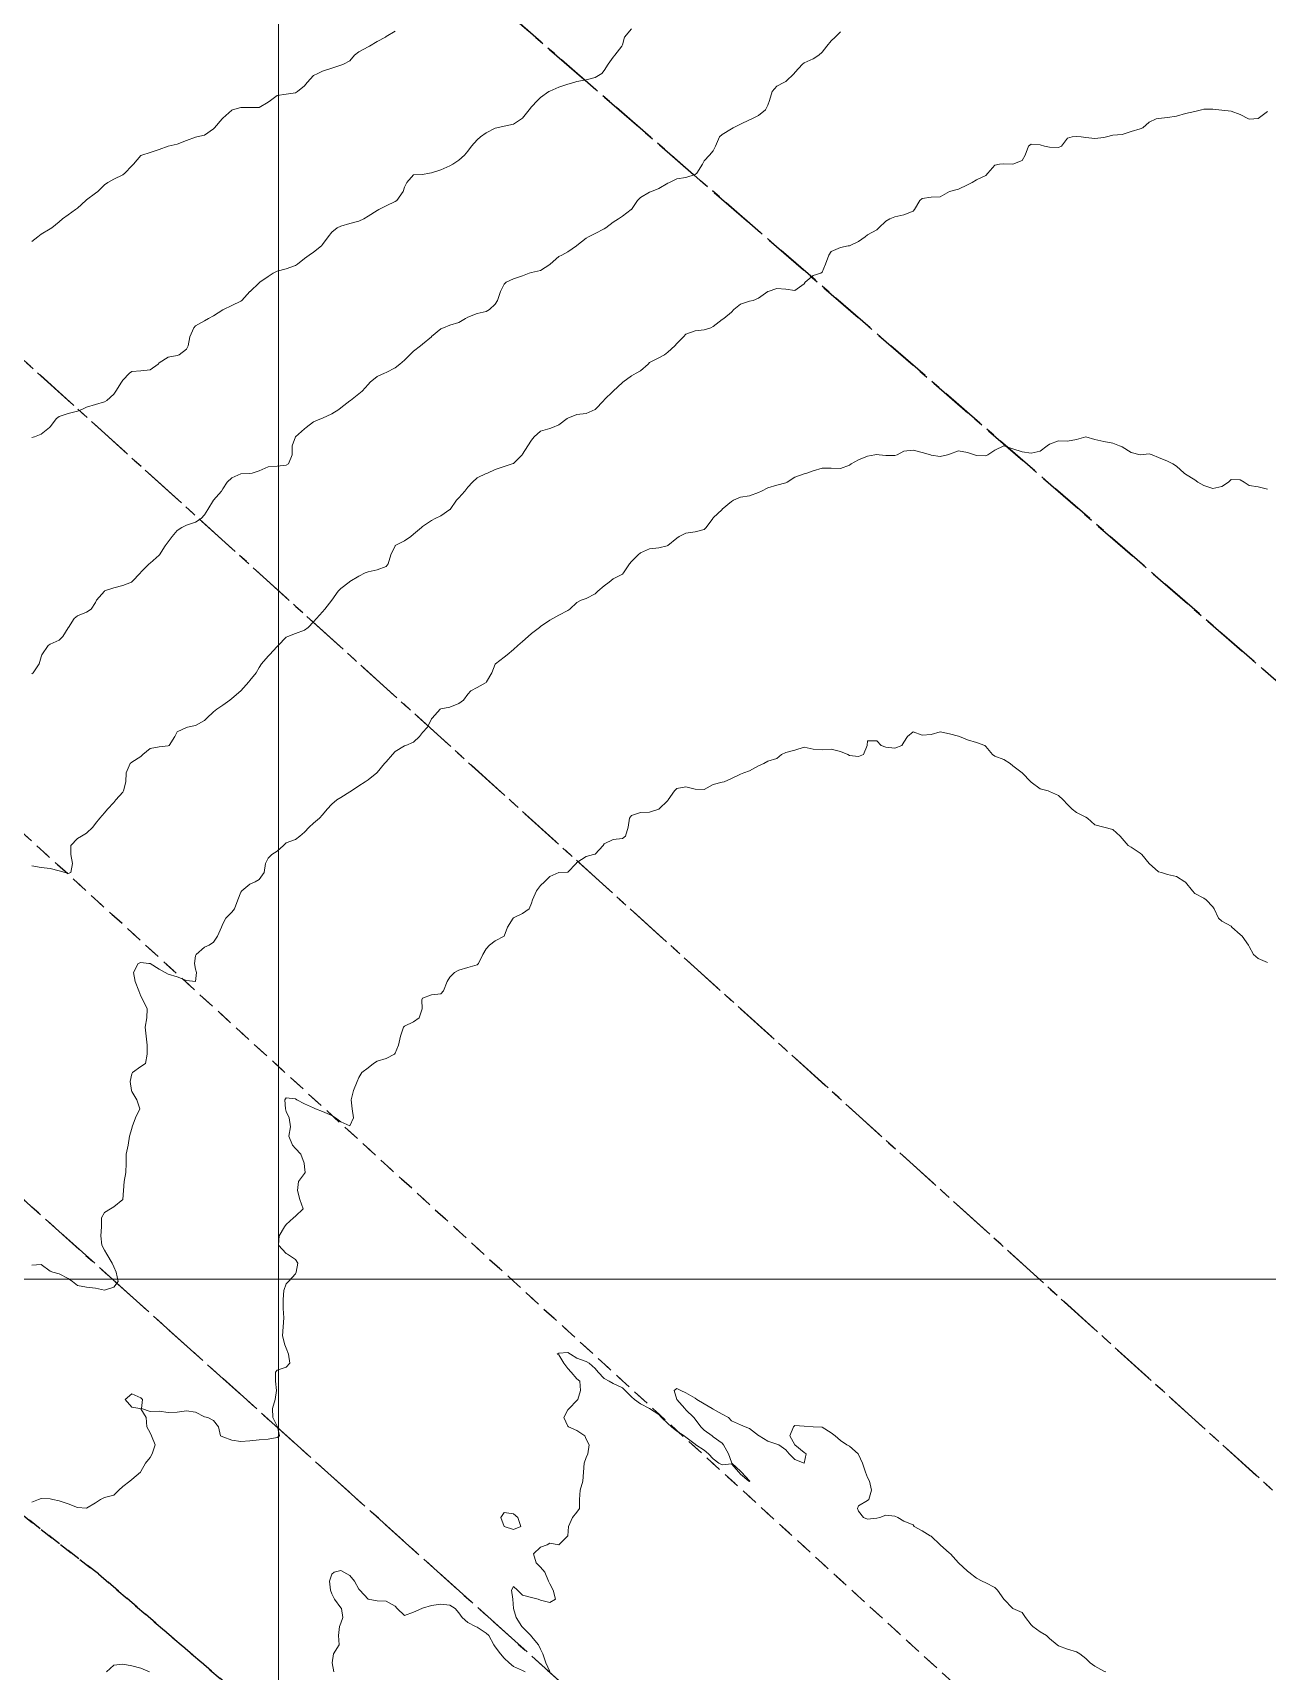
# Model space of a CAD drawing. Header units: centimetres. Extents: x 0 to 642158, y -847 to 649707.
# Drawn here: x 616353.3 to 616421.2, y 620665.8 to 620756 of the extents above; entities that cross this region are included whole.
import ezdxf

# ---------------------------------------------------------------- set-up
doc = ezdxf.new("R2010")
doc.units = ezdxf.units.CM
doc.header["$MEASUREMENT"] = 0
doc.linetypes.add('CENTERX2', pattern=[4, 2.5, -0.5, 0.5, -0.5])
doc.linetypes.add('JIS_02_0.7', pattern=[1.35, 0.75, -0.6])
for name, color, linetype, lineweight in [('MEV_grille', 254, 'Continuous', 9), ('WAL_parcellaire agricole', 7, 'JIS_02_0.7', 25), ('WAL_topographie 0.5', 253, 'Continuous', 20)]:
    doc.layers.add(name, color=color, linetype=linetype, lineweight=lineweight)
doc.layers.add('SPW_parcellaire cadastral', color=7, linetype='CENTERX2', lineweight=25, true_color=0xff0542)

# ---------------------------------------------------------------- blocks, each defined once
blk = doc.blocks.new('*U114')
at = {"layer": 'MEV_grille', "transparency": 33554687}
blk.add_lwpolyline([(-1338.461, 0), (1338.461, 0)], dxfattribs=at)
blk = doc.blocks.new('*U115')
at = {"layer": 'MEV_grille', "color": 0, "linetype": 'ByBlock', "lineweight": -2, "transparency": 16777216}
blk.add_blockref('*U114', (0, -1700), dxfattribs=at)
blk = doc.blocks.new('*U112')
at = {"layer": 'MEV_grille', "transparency": 33554687}
blk.add_lwpolyline([(0, 1825.476), (0, -1825.476)], dxfattribs=at)
blk = doc.blocks.new('*U113')
at = {"layer": 'MEV_grille', "color": 0, "linetype": 'ByBlock', "lineweight": -2, "transparency": 16777216}
blk.add_blockref('*U112', (1000, 0), dxfattribs=at)

msp = doc.modelspace()

# ---------------------------------------------------------------- linework, layer by layer
at = {"layer": 'SPW_parcellaire cadastral'}
for points in [[(616510.219, 620779.234), (616548.952, 620732.686), (616483.948, 620666.289), (616354.566, 620778.67), (616375.55, 620800.72), (616394.538, 620813.213), (616410.11, 620826.551), (616482.666, 620752.854), (616510.219, 620779.234)], [(616527.434, 620579.929), (616332.931, 620755.938), (616354.566, 620778.67), (616483.948, 620666.289), (616556.94, 620601.846), (616527.434, 620579.929)], [(616527.434, 620579.929), (616498.851, 620558.501), (616392.399, 620656.158), (616309.37, 620730.794), (616332.931, 620755.938), (616527.434, 620579.929)], [(616365.994, 620621.357), (616286.04, 620683.905), (616309.37, 620730.794), (616392.399, 620656.158), (616365.994, 620621.357)]]:
    msp.add_lwpolyline(points, dxfattribs=at)
at = {"layer": 'WAL_parcellaire agricole'}
for points in [[(616447.908, 620624.997), (616341.564, 620722.15), (616328.73, 620722.648), (616325.563, 620730.981), (616333.561, 620742.149), (616352.719, 620762.885), (616363.14, 620776.068), (616371.139, 620786.069), (616379.638, 620793.57), (616390.387, 620799.071), (616401.136, 620806.323), (616407.136, 620810.573), (616412.385, 620816.074), (616429.717, 620831.826)], [(616307.566, 620708.646), (616325.563, 620730.981), (616328.73, 620722.648), (616341.564, 620722.15), (616447.908, 620624.997), (616503.746, 620575.67), (616500.582, 620559.503), (616492.249, 620549.169), (616395.907, 620637.657), (616356.903, 620671.152), (616329.234, 620692.649), (616307.566, 620708.646)], [(616451.671, 620512.331), (616410.666, 620553.326), (616356.911, 620606.444), (616366.784, 620618.445), (616303.279, 620668.313), (616287.653, 620679.686), (616304.399, 620704.937), (616307.566, 620708.646), (616329.234, 620692.649), (616356.903, 620671.152), (616395.907, 620637.657), (616492.249, 620549.169)]]:
    msp.add_lwpolyline(points, dxfattribs=at)
at = {"layer": 'WAL_topographie 0.5'}
for points in [[(616353.25, 620733.699), (616353.397, 620733.75), (616353.75, 620733.883), (616354.221, 620734.25), (616354.25, 620734.287), (616354.607, 620734.75), (616354.75, 620734.859), (616355.25, 620735.024), (616355.75, 620735.15), (616356, 620735.25), (616356.25, 620735.375), (616356.75, 620735.513), (616357.25, 620735.66), (616357.367, 620735.75), (616357.75, 620736.099), (616357.864, 620736.25), (616358.174, 620736.75), (616358.25, 620736.859), (616358.618, 620737.25), (616358.75, 620737.33), (616359.25, 620737.379), (616359.75, 620737.429), (616360.189, 620737.75), (616360.25, 620737.816), (616360.75, 620738.119), (616361.25, 620738.212), (616361.354, 620738.25), (616361.75, 620738.561), (616361.845, 620738.75), (616361.942, 620739.25), (616362.155, 620739.75), (616362.25, 620739.848), (616362.75, 620740.13), (616362.962, 620740.25), (616363.25, 620740.41), (616363.75, 620740.729), (616363.794, 620740.75), (616364.25, 620740.969), (616364.75, 620741.219), (616364.795, 620741.25), (616365.25, 620741.734), (616365.264, 620741.75), (616365.75, 620742.211), (616365.798, 620742.25), (616366.25, 620742.568), (616366.526, 620742.75), (616366.75, 620742.855), (616367.25, 620742.996), (616367.75, 620743.17), (616367.863, 620743.25), (616368.25, 620743.566), (616368.5, 620743.75), (616368.75, 620743.906), (616369.193, 620744.25), (616369.25, 620744.321), (616369.55, 620744.75), (616369.75, 620745.017), (616370.054, 620745.25), (616370.25, 620745.344), (616370.75, 620745.486), (616371.25, 620745.608), (616371.509, 620745.75), (616371.75, 620745.896), (616372.25, 620746.204), (616372.336, 620746.25), (616372.75, 620746.461), (616373.25, 620746.696), (616373.333, 620746.75), (616373.686, 620747.25), (616373.75, 620747.481), (616373.875, 620747.75), (616374.25, 620748.17), (616374.75, 620748.18), (616375.125, 620748.25), (616375.25, 620748.267), (616375.75, 620748.439), (616376.25, 620748.657), (616376.422, 620748.75), (616376.75, 620748.976), (616377.061, 620749.25), (616377.25, 620749.469), (616377.442, 620749.75), (616377.75, 620750.087), (616377.934, 620750.25), (616378.25, 620750.481), (616378.75, 620750.73), (616378.833, 620750.75), (616379.25, 620750.846), (616379.75, 620750.95), (616380.204, 620751.25), (616380.25, 620751.293), (616380.622, 620751.75), (616380.75, 620751.903), (616381.079, 620752.25), (616381.25, 620752.421), (616381.696, 620752.75), (616381.75, 620752.776), (616382.25, 620752.992), (616382.75, 620753.158), (616383.083, 620753.25), (616383.25, 620753.301), (616383.75, 620753.394), (616384.25, 620753.531), (616384.612, 620753.75), (616384.75, 620753.904), (616384.959, 620754.25), (616385.25, 620754.641), (616385.342, 620754.75), (616385.727, 620755.25), (616385.75, 620755.327), (616385.865, 620755.75), (616386.25, 620756.201)], [(616353.25, 620744.5), (616353.565, 620744.75), (616353.75, 620744.901), (616354.25, 620745.191), (616354.337, 620745.25), (616354.75, 620745.578), (616354.922, 620745.75), (616355.25, 620745.971), (616355.637, 620746.25), (616355.75, 620746.33), (616356.212, 620746.75), (616356.25, 620746.79), (616356.75, 620747.15), (616356.879, 620747.25), (616357.25, 620747.621), (616357.424, 620747.75), (616357.75, 620747.928), (616358.25, 620748.167), (616358.357, 620748.25), (616358.75, 620748.657), (616358.846, 620748.75), (616359.25, 620749.227), (616359.3, 620749.25), (616359.75, 620749.4), (616360.25, 620749.564), (616360.75, 620749.75), (616360.75, 620749.75), (616361.25, 620749.852), (616361.75, 620750.06), (616362.25, 620750.235), (616362.321, 620750.25), (616362.75, 620750.347), (616363.25, 620750.703), (616363.298, 620750.75), (616363.726, 620751.25), (616363.75, 620751.276), (616364.25, 620751.732), (616364.279, 620751.75), (616364.75, 620751.875), (616365.25, 620751.863), (616365.75, 620751.873), (616366.25, 620752.165), (616366.375, 620752.25), (616366.75, 620752.536), (616367.25, 620752.601), (616367.75, 620752.679), (616367.865, 620752.75), (616368.25, 620753.062), (616368.393, 620753.25), (616368.75, 620753.635), (616368.987, 620753.75), (616369.25, 620753.866), (616369.75, 620754.029), (616370.25, 620754.194), (616370.397, 620754.25), (616370.75, 620754.444), (616371.007, 620754.75), (616371.25, 620754.942), (616371.75, 620755.211), (616371.83, 620755.25), (616372.25, 620755.5), (616372.706, 620755.75), (616372.75, 620755.771), (616373.25, 620756.077)], [(616353.25, 620720.692), (616353.311, 620720.75), (616353.643, 620721.25), (616353.75, 620721.632), (616353.786, 620721.75), (616354.141, 620722.25), (616354.25, 620722.321), (616354.75, 620722.548), (616354.957, 620722.75), (616355.25, 620723.23), (616355.259, 620723.25), (616355.579, 620723.75), (616355.75, 620723.88), (616356.25, 620724.094), (616356.5, 620724.25), (616356.75, 620724.625), (616356.81, 620724.75), (616357.234, 620725.25), (616357.25, 620725.26), (616357.75, 620725.434), (616358.25, 620725.561), (616358.726, 620725.75), (616358.75, 620725.766), (616359.22, 620726.25), (616359.25, 620726.286), (616359.698, 620726.75), (616359.75, 620726.795), (616360.25, 620727.232), (616360.263, 620727.25), (616360.583, 620727.75), (616360.75, 620727.962), (616360.966, 620728.25), (616361.25, 620728.588), (616361.49, 620728.75), (616361.75, 620728.877), (616362.25, 620729.04), (616362.559, 620729.25), (616362.75, 620729.447), (616362.929, 620729.75), (616363.25, 620730.25), (616363.25, 620730.25), (616363.679, 620730.75), (616363.75, 620730.887), (616363.992, 620731.25), (616364.25, 620731.493), (616364.75, 620731.709), (616365.25, 620731.725), (616365.365, 620731.75), (616365.75, 620731.864), (616366.25, 620732.087), (616366.75, 620732.127), (616367.25, 620732.175), (616367.375, 620732.25), (616367.564, 620732.75), (616367.565, 620733.25), (616367.75, 620733.75), (616367.75, 620733.75), (616368.25, 620734.187), (616368.343, 620734.25), (616368.75, 620734.564), (616369.183, 620734.75), (616369.25, 620734.769), (616369.75, 620735), (616370.133, 620735.25), (616370.25, 620735.335), (616370.75, 620735.725), (616370.783, 620735.75), (616371.25, 620736.109), (616371.433, 620736.25), (616371.75, 620736.615), (616371.859, 620736.75), (616372.25, 620737.071), (616372.662, 620737.25), (616372.75, 620737.288), (616373.25, 620737.548), (616373.493, 620737.75), (616373.75, 620737.959), (616374.041, 620738.25), (616374.25, 620738.45), (616374.636, 620738.75), (616374.75, 620738.835), (616375.237, 620739.25), (616375.25, 620739.262), (616375.75, 620739.68), (616375.909, 620739.75), (616376.25, 620739.886), (616376.75, 620740.044), (616377.112, 620740.25), (616377.25, 620740.323), (616377.75, 620740.539), (616378.25, 620740.643), (616378.438, 620740.75), (616378.75, 620741.038), (616378.87, 620741.25), (616379.041, 620741.75), (616379.25, 620742.141), (616379.35, 620742.25), (616379.75, 620742.446), (616380.25, 620742.606), (616380.625, 620742.75), (616380.75, 620742.789), (616381.25, 620742.902), (616381.75, 620743.228), (616381.774, 620743.25), (616382.25, 620743.674), (616382.417, 620743.75), (616382.75, 620743.917), (616383.217, 620744.25), (616383.25, 620744.277), (616383.75, 620744.669), (616383.875, 620744.75), (616384.25, 620744.944), (616384.75, 620745.191), (616384.841, 620745.25), (616385.25, 620745.557), (616385.533, 620745.75), (616385.75, 620745.88), (616386.237, 620746.25), (616386.25, 620746.264), (616386.583, 620746.75), (616386.75, 620746.923), (616387.25, 620747.215), (616387.345, 620747.25), (616387.75, 620747.41), (616388.25, 620747.699), (616388.336, 620747.75), (616388.75, 620747.937), (616389.25, 620748.018), (616389.75, 620748.174), (616389.838, 620748.25), (616390.152, 620748.75), (616390.25, 620748.933), (616390.547, 620749.25), (616390.75, 620749.491), (616390.877, 620749.75), (616391.094, 620750.25), (616391.25, 620750.392), (616391.75, 620750.694), (616391.85, 620750.75), (616392.25, 620750.96), (616392.75, 620751.194), (616392.88, 620751.25), (616393.25, 620751.435), (616393.622, 620751.75), (616393.75, 620752), (616393.838, 620752.25), (616394, 620752.75), (616394.25, 620753.041), (616394.641, 620753.25), (616394.75, 620753.306), (616395.205, 620753.75), (616395.25, 620753.803), (616395.655, 620754.25), (616395.75, 620754.325), (616396.25, 620754.556), (616396.567, 620754.75), (616396.75, 620754.912), (616397.011, 620755.25), (616397.25, 620755.534), (616397.455, 620755.75), (616397.75, 620756.031)], [(616353.25, 620710.127), (616353.75, 620710.038), (616354.25, 620709.976), (616354.75, 620709.849), (616355.083, 620709.75), (616355.25, 620709.704), (616355.396, 620709.75), (616355.489, 620710.25), (616355.398, 620710.75), (616355.393, 620711.25), (616355.75, 620711.625), (616355.977, 620711.75), (616356.25, 620711.917), (616356.593, 620712.25), (616356.75, 620712.462), (616356.977, 620712.75), (616357.25, 620713.05), (616357.408, 620713.25), (616357.75, 620713.621), (616357.872, 620713.75), (616358.25, 620714.174), (616358.296, 620714.25), (616358.412, 620714.75), (616358.442, 620715.25), (616358.655, 620715.75), (616358.75, 620715.829), (616359.25, 620716.145), (616359.353, 620716.25), (616359.75, 620716.587), (616360.25, 620716.683), (616360.75, 620716.723), (616360.81, 620716.75), (616361.109, 620717.25), (616361.25, 620717.5), (616361.75, 620717.738), (616361.812, 620717.75), (616362.25, 620717.842), (616362.75, 620718.132), (616362.868, 620718.25), (616363.25, 620718.611), (616363.422, 620718.75), (616363.75, 620718.971), (616364.15, 620719.25), (616364.25, 620719.344), (616364.75, 620719.75), (616364.75, 620719.75), (616365.179, 620720.25), (616365.25, 620720.32), (616365.587, 620720.75), (616365.75, 620721.038), (616365.878, 620721.25), (616366.25, 620721.671), (616366.327, 620721.75), (616366.75, 620722.196), (616366.794, 620722.25), (616367.25, 620722.716), (616367.329, 620722.75), (616367.75, 620722.913), (616368.25, 620723.104), (616368.45, 620723.25), (616368.75, 620723.55), (616368.908, 620723.75), (616369.25, 620724.111), (616369.378, 620724.25), (616369.75, 620724.75), (616369.75, 620724.75), (616370.113, 620725.25), (616370.25, 620725.384), (616370.705, 620725.75), (616370.75, 620725.785), (616371.25, 620726.079), (616371.592, 620726.25), (616371.75, 620726.307), (616372.25, 620726.417), (616372.75, 620726.61), (616372.857, 620726.75), (616373.009, 620727.25), (616373.237, 620727.75), (616373.25, 620727.763), (616373.75, 620728.01), (616374.103, 620728.25), (616374.25, 620728.378), (616374.689, 620728.75), (616374.75, 620728.801), (616375.25, 620729.142), (616375.45, 620729.25), (616375.75, 620729.4), (616376.25, 620729.736), (616376.265, 620729.75), (616376.609, 620730.25), (616376.75, 620730.379), (616377.083, 620730.75), (616377.25, 620730.967), (616377.493, 620731.25), (616377.75, 620731.481), (616378.25, 620731.717), (616378.325, 620731.75), (616378.75, 620731.939), (616379.25, 620732.107), (616379.687, 620732.25), (616379.75, 620732.275), (616380.225, 620732.75), (616380.25, 620732.779), (616380.552, 620733.25), (616380.75, 620733.559), (616380.891, 620733.75), (616381.25, 620734.056), (616381.75, 620734.202), (616381.897, 620734.25), (616382.25, 620734.396), (616382.718, 620734.75), (616382.75, 620734.77), (616383.25, 620734.962), (616383.75, 620735.032), (616384.25, 620735.25), (616384.25, 620735.25), (616384.726, 620735.75), (616384.75, 620735.781), (616385.25, 620736.25), (616385.25, 620736.25), (616385.75, 620736.734), (616385.765, 620736.75), (616386.25, 620737.106), (616386.51, 620737.25), (616386.75, 620737.383), (616387.162, 620737.75), (616387.25, 620737.825), (616387.75, 620738.087), (616388.065, 620738.25), (616388.25, 620738.401), (616388.633, 620738.75), (616388.75, 620738.871), (616389.105, 620739.25), (616389.25, 620739.386), (616389.75, 620739.575), (616390.25, 620739.625), (616390.611, 620739.75), (616390.75, 620739.82), (616391.25, 620740.193), (616391.324, 620740.25), (616391.75, 620740.599), (616391.885, 620740.75), (616392.25, 620741.05), (616392.75, 620741.201), (616392.942, 620741.25), (616393.25, 620741.368), (616393.75, 620741.735), (616393.779, 620741.75), (616394.25, 620741.901), (616394.75, 620741.862), (616395.25, 620741.797), (616395.75, 620742.173), (616395.807, 620742.25), (616396.25, 620742.619), (616396.673, 620742.75), (616396.75, 620742.806), (616396.936, 620743.25), (616397.12, 620743.75), (616397.25, 620743.938), (616397.75, 620744.173), (616398.179, 620744.25), (616398.25, 620744.263), (616398.75, 620744.5), (616399.107, 620744.75), (616399.25, 620744.854), (616399.75, 620745.143), (616399.865, 620745.25), (616400.25, 620745.62), (616400.469, 620745.75), (616400.75, 620745.86), (616401.25, 620745.966), (616401.75, 620746.164), (616401.828, 620746.25), (616402.117, 620746.75), (616402.25, 620746.868), (616402.75, 620746.944), (616403.25, 620746.962), (616403.75, 620747.25), (616403.75, 620747.25), (616404.25, 620747.379), (616404.75, 620747.607), (616405, 620747.75), (616405.25, 620747.883), (616405.75, 620748.136), (616405.869, 620748.25), (616406.25, 620748.694), (616406.5, 620748.75), (616406.75, 620748.779), (616407.25, 620748.75), (616407.75, 620748.956), (616407.911, 620749.25), (616408.11, 620749.75), (616408.25, 620749.853), (616408.75, 620749.825), (616408.981, 620749.75), (616409.25, 620749.683), (616409.75, 620749.674), (616409.917, 620749.75), (616410.25, 620750.187), (616410.5, 620750.25), (616410.75, 620750.276), (616411, 620750.25), (616411.25, 620750.222), (616411.75, 620750.162), (616412.25, 620750.217), (616412.393, 620750.25), (616412.75, 620750.354), (616413.25, 620750.393), (616413.75, 620750.559), (616414.25, 620750.704), (616414.393, 620750.75), (616414.75, 620751.062), (616415.125, 620751.25), (616415.25, 620751.267), (616415.75, 620751.313), (616416.25, 620751.393), (616416.75, 620751.542), (616417.25, 620751.643), (616417.625, 620751.75), (616417.75, 620751.776), (616418.25, 620751.783), (616418.583, 620751.75), (616418.75, 620751.732), (616419.25, 620751.67), (616419.75, 620751.481), (616420.212, 620751.25), (616420.25, 620751.237), (616420.5, 620751.25), (616420.75, 620751.274), (616421.25, 620751.65)], [(616353.25, 620688.142), (616353.75, 620688.178), (616354.25, 620687.806), (616354.394, 620687.75), (616354.75, 620687.66), (616355.25, 620687.4), (616355.472, 620687.25), (616355.75, 620687.031), (616356.25, 620686.939), (616356.75, 620686.871), (616357.25, 620686.766), (616357.75, 620686.939), (616357.995, 620687.25), (616357.881, 620687.75), (616357.75, 620688.045), (616357.658, 620688.25), (616357.362, 620688.75), (616357.25, 620688.967), (616357.093, 620689.25), (616357.049, 620689.75), (616357.071, 620690.25), (616357.086, 620690.75), (616357.25, 620691.047), (616357.576, 620691.25), (616357.75, 620691.35), (616358.25, 620691.75), (616358.25, 620691.75), (616358.282, 620692.25), (616358.316, 620692.75), (616358.421, 620693.25), (616358.429, 620693.75), (616358.434, 620694.25), (616358.55, 620694.75), (616358.625, 620695.25), (616358.75, 620695.667), (616358.772, 620695.75), (616358.957, 620696.25), (616359.185, 620696.75), (616359.023, 620697.25), (616358.75, 620697.7), (616358.73, 620697.75), (616358.661, 620698.25), (616358.75, 620698.673), (616358.79, 620698.75), (616359.25, 620699.088), (616359.5, 620699.25), (616359.592, 620699.75), (616359.583, 620700.25), (616359.535, 620700.75), (616359.479, 620701.25), (616359.581, 620701.75), (616359.586, 620702.25), (616359.359, 620702.75), (616359.25, 620702.952), (616359.137, 620703.25), (616358.925, 620703.75), (616358.833, 620704.25), (616359.094, 620704.75), (616359.25, 620704.812), (616359.691, 620704.75), (616359.75, 620704.741), (616360.25, 620704.442), (616360.588, 620704.25), (616360.75, 620704.163), (616361.25, 620704.006), (616361.75, 620703.822), (616362.25, 620703.75), (616362.3, 620704.25), (616362.25, 620704.438), (616362.19, 620704.75), (616362.25, 620705.167), (616362.282, 620705.25), (616362.75, 620705.642), (616363, 620705.75), (616363.25, 620705.924), (616363.471, 620706.25), (616363.675, 620706.75), (616363.75, 620706.927), (616363.927, 620707.25), (616364.25, 620707.573), (616364.399, 620707.75), (616364.583, 620708.25), (616364.75, 620708.671), (616364.793, 620708.75), (616365.25, 620709.122), (616365.54, 620709.25), (616365.75, 620709.371), (616366.028, 620709.75), (616366.102, 620710.25), (616366.25, 620710.545), (616366.446, 620710.75), (616366.75, 620710.939), (616367.088, 620711.25), (616367.25, 620711.384), (616367.75, 620711.583), (616367.991, 620711.75), (616368.25, 620711.984), (616368.5, 620712.25), (616368.75, 620712.468), (616369.083, 620712.75), (616369.25, 620712.94), (616369.493, 620713.25), (616369.75, 620713.529), (616370.038, 620713.75), (616370.25, 620713.887), (616370.75, 620714.201), (616370.83, 620714.25), (616371.25, 620714.526), (616371.59, 620714.75), (616371.75, 620714.853), (616372.234, 620715.25), (616372.25, 620715.267), (616372.653, 620715.75), (616372.75, 620715.859), (616373.088, 620716.25), (616373.25, 620716.417), (616373.75, 620716.723), (616373.821, 620716.75), (616374.25, 620716.938), (616374.583, 620717.25), (616374.75, 620717.458), (616375.019, 620717.75), (616375.25, 620718.212), (616375.276, 620718.25), (616375.711, 620718.75), (616375.75, 620718.763), (616376.25, 620718.862), (616376.75, 620719.065), (616377.008, 620719.25), (616377.25, 620719.57), (616377.411, 620719.75), (616377.75, 620719.94), (616378.25, 620720.227), (616378.277, 620720.25), (616378.554, 620720.75), (616378.75, 620721.224), (616378.769, 620721.25), (616379.25, 620721.607), (616379.411, 620721.75), (616379.75, 620722.034), (616380, 620722.25), (616380.25, 620722.472), (616380.562, 620722.75), (616380.75, 620722.908), (616381.183, 620723.25), (616381.25, 620723.303), (616381.75, 620723.644), (616381.925, 620723.75), (616382.25, 620723.917), (616382.75, 620724.179), (616382.854, 620724.25), (616383.25, 620724.63), (616383.481, 620724.75), (616383.75, 620724.842), (616384.25, 620725.107), (616384.406, 620725.25), (616384.75, 620725.547), (616385.018, 620725.75), (616385.25, 620725.926), (616385.75, 620726.187), (616385.819, 620726.25), (616386.147, 620726.75), (616386.25, 620726.875), (616386.614, 620727.25), (616386.75, 620727.362), (616387.25, 620727.579), (616387.75, 620727.622), (616388.212, 620727.75), (616388.25, 620727.76), (616388.75, 620728.169), (616388.871, 620728.25), (616389.25, 620728.436), (616389.75, 620728.505), (616390.25, 620728.642), (616390.358, 620728.75), (616390.721, 620729.25), (616390.75, 620729.282), (616391.233, 620729.75), (616391.25, 620729.763), (616391.75, 620730.189), (616391.861, 620730.25), (616392.25, 620730.417), (616392.75, 620730.5), (616393.25, 620730.668), (616393.398, 620730.75), (616393.75, 620730.933), (616394.25, 620731.074), (616394.75, 620731.214), (616394.818, 620731.25), (616395.25, 620731.514), (616395.75, 620731.704), (616395.9, 620731.75), (616396.25, 620731.867), (616396.75, 620732.015), (616397.25, 620732.021), (616397.75, 620731.991), (616398.25, 620732.19), (616398.344, 620732.25), (616398.75, 620732.467), (616399.25, 620732.679), (616399.65, 620732.75), (616399.75, 620732.761), (616399.875, 620732.75), (616400.25, 620732.71), (616400.75, 620732.712), (616400.865, 620732.75), (616401.25, 620732.95), (616401.75, 620733.008), (616402.25, 620732.878), (616402.708, 620732.75), (616402.75, 620732.739), (616403.25, 620732.66), (616403.639, 620732.75), (616403.75, 620732.792), (616404.25, 620732.962), (616404.75, 620732.883), (616405.125, 620732.75), (616405.25, 620732.715), (616405.75, 620732.702), (616405.861, 620732.75), (616406.25, 620733.009), (616406.75, 620733.25), (616406.75, 620733.25), (616406.75, 620733.25), (616407.25, 620733.075), (616407.75, 620732.917), (616408.25, 620732.836), (616408.75, 620732.958), (616409.139, 620733.25), (616409.25, 620733.341), (616409.75, 620733.53), (616410.25, 620733.509), (616410.75, 620733.596), (616411.25, 620733.75), (616411.25, 620733.75), (616411.25, 620733.75), (616411.75, 620733.602), (616412.25, 620733.493), (616412.75, 620733.401), (616413.107, 620733.25), (616413.25, 620733.183), (616413.75, 620732.875), (616414.25, 620732.75), (616414.75, 620732.805), (616414.916, 620732.75), (616415.25, 620732.613), (616415.75, 620732.409), (616416.041, 620732.25), (616416.25, 620732.131), (616416.671, 620731.75), (616416.75, 620731.69), (616417.25, 620731.375), (616417.417, 620731.25), (616417.75, 620731.058), (616418.25, 620730.906), (616418.75, 620731), (616419.118, 620731.25), (616419.25, 620731.397), (616419.75, 620731.382), (616419.978, 620731.25), (616420.25, 620731.063), (616420.75, 620730.984), (616421.25, 620730.865)], [(616353.25, 620675.091), (616353.618, 620675.25), (616353.75, 620675.301), (616354.25, 620675.286), (616354.404, 620675.25), (616354.75, 620675.163), (616355.25, 620675), (616355.75, 620674.806), (616356.25, 620674.76), (616356.75, 620675.054), (616357.025, 620675.25), (616357.25, 620675.35), (616357.75, 620675.484), (616358.033, 620675.75), (616358.25, 620675.953), (616358.63, 620676.25), (616358.75, 620676.336), (616359.233, 620676.75), (616359.25, 620676.779), (616359.5, 620677.25), (616359.75, 620677.546), (616359.862, 620677.75), (616360.03, 620678.25), (616359.834, 620678.75), (616359.75, 620678.913), (616359.573, 620679.25), (616359.531, 620679.75), (616359.25, 620680.238), (616359.194, 620680.25), (616358.75, 620680.325), (616358.381, 620680.75), (616358.75, 620681.054), (616359.25, 620680.846), (616359.336, 620680.75), (616359.281, 620680.25), (616359.75, 620680.09), (616360.25, 620680.109), (616360.75, 620680.039), (616361.25, 620680.051), (616361.75, 620680.124), (616362.25, 620680.055), (616362.75, 620679.798), (616362.937, 620679.75), (616363.25, 620679.589), (616363.513, 620679.25), (616363.635, 620678.75), (616363.75, 620678.688), (616364.25, 620678.511), (616364.75, 620678.438), (616365.25, 620678.469), (616365.75, 620678.522), (616366.25, 620678.571), (616366.75, 620678.65), (616366.87, 620678.75), (616366.771, 620679.25), (616366.75, 620679.282), (616366.512, 620679.75), (616366.493, 620680.25), (616366.63, 620680.75), (616366.715, 620681.25), (616366.66, 620681.75), (616366.65, 620682.25), (616366.75, 620682.361), (616367.25, 620682.533), (616367.45, 620682.75), (616367.368, 620683.25), (616367.25, 620683.571), (616367.161, 620683.75), (616367.046, 620684.25), (616367.08, 620684.75), (616367.11, 620685.25), (616367.083, 620685.75), (616367.083, 620686.25), (616367.121, 620686.75), (616367.25, 620687.114), (616367.37, 620687.25), (616367.75, 620687.663), (616367.799, 620687.75), (616367.879, 620688.25), (616367.75, 620688.45), (616367.321, 620688.75), (616367.25, 620688.786), (616366.817, 620689.25), (616366.857, 620689.75), (616367.143, 620690.25), (616367.25, 620690.375), (616367.641, 620690.75), (616367.75, 620690.831), (616368.183, 620691.25), (616368, 620691.75), (616367.867, 620692.25), (616367.921, 620692.75), (616368.25, 620693.192), (616368.281, 620693.25), (616368.25, 620693.55), (616368.226, 620693.75), (616368.055, 620694.25), (616367.75, 620694.571), (616367.583, 620694.75), (616367.398, 620695.25), (616367.481, 620695.75), (616367.399, 620696.25), (616367.25, 620696.604), (616367.201, 620696.75), (616367.177, 620697.25), (616367.25, 620697.347), (616367.75, 620697.292), (616367.825, 620697.25), (616368.25, 620697.017), (616368.75, 620696.796), (616368.862, 620696.75), (616369.25, 620696.605), (616369.75, 620696.388), (616369.952, 620696.25), (616370.25, 620696.037), (616370.75, 620695.815), (616370.951, 620696.25), (616370.881, 620696.75), (616370.827, 620697.25), (616370.95, 620697.75), (616371.146, 620698.25), (616371.25, 620698.477), (616371.408, 620698.75), (616371.75, 620699.01), (616372.05, 620699.25), (616372.25, 620699.368), (616372.75, 620699.513), (616373.2, 620699.75), (616373.25, 620699.817), (616373.421, 620700.25), (616373.529, 620700.75), (616373.694, 620701.25), (616373.75, 620701.298), (616374.25, 620701.543), (616374.565, 620701.75), (616374.725, 620702.25), (616374.706, 620702.75), (616374.75, 620702.838), (616375.25, 620703.033), (616375.75, 620703.083), (616375.905, 620703.25), (616376.1, 620703.75), (616376.25, 620704), (616376.515, 620704.25), (616376.75, 620704.388), (616377.25, 620704.528), (616377.75, 620704.67), (616377.83, 620704.75), (616378.064, 620705.25), (616378.25, 620705.559), (616378.432, 620705.75), (616378.75, 620705.991), (616379.25, 620706.25), (616379.25, 620706.25), (616379.432, 620706.75), (616379.733, 620707.25), (616379.75, 620707.264), (616380.25, 620707.509), (616380.618, 620707.75), (616380.75, 620708.062), (616380.81, 620708.25), (616381.019, 620708.75), (616381.25, 620709.036), (616381.455, 620709.25), (616381.75, 620709.533), (616382.25, 620709.75), (616382.25, 620709.75), (616382.75, 620709.774), (616383.204, 620710.25), (616383.25, 620710.317), (616383.75, 620710.641), (616384.166, 620710.75), (616384.25, 620710.772), (616384.69, 620711.25), (616384.75, 620711.329), (616385.25, 620711.57), (616385.75, 620711.636), (616385.917, 620711.75), (616386.071, 620712.25), (616386.143, 620712.75), (616386.25, 620712.893), (616386.75, 620713.067), (616387.25, 620713.083), (616387.75, 620713.25), (616387.75, 620713.25), (616388.25, 620713.725), (616388.275, 620713.75), (616388.625, 620714.25), (616388.75, 620714.38), (616389.25, 620714.482), (616389.75, 620714.355), (616390.25, 620714.321), (616390.75, 620714.607), (616391.25, 620714.728), (616391.35, 620714.75), (616391.75, 620714.932), (616392.25, 620715.175), (616392.438, 620715.25), (616392.75, 620715.346), (616393.25, 620715.625), (616393.528, 620715.75), (616393.75, 620715.893), (616394.25, 620716.036), (616394.5, 620716.25), (616394.75, 620716.357), (616395.25, 620716.5), (616395.75, 620716.667), (616396.25, 620716.542), (616396.75, 620716.513), (616397.25, 620716.54), (616397.75, 620716.412), (616398.156, 620716.25), (616398.25, 620716.203), (616398.75, 620716.139), (616399.023, 620716.25), (616399.227, 620716.75), (616399.25, 620717), (616399.75, 620717), (616400, 620716.75), (616400.25, 620716.664), (616400.75, 620716.603), (616401.135, 620716.75), (616401.25, 620716.938), (616401.442, 620717.25), (616401.75, 620717.5), (616402.25, 620717.325), (616402.75, 620717.361), (616403.25, 620717.5), (616403.75, 620717.398), (616404.25, 620717.268), (616404.306, 620717.25), (616404.75, 620717.068), (616405.25, 620716.91), (616405.694, 620716.75), (616405.75, 620716.7), (616406.125, 620716.25), (616406.25, 620716.162), (616406.75, 620715.97), (616407.094, 620715.75), (616407.25, 620715.636), (616407.75, 620715.25), (616407.75, 620715.25), (616408.228, 620714.75), (616408.25, 620714.73), (616408.75, 620714.361), (616409.179, 620714.25), (616409.25, 620714.226), (616409.75, 620714), (616410.016, 620713.75), (616410.25, 620713.5), (616410.5, 620713.25), (616410.75, 620713.055), (616411.25, 620712.803), (616411.35, 620712.75), (616411.75, 620712.387), (616412.25, 620712.25), (616412.25, 620712.25), (616412.75, 620712.117), (616413.143, 620711.75), (616413.25, 620711.625), (616413.596, 620711.25), (616413.75, 620711.145), (616414.25, 620710.829), (616414.35, 620710.75), (616414.75, 620710.25), (616414.75, 620710.25), (616415.25, 620709.788), (616415.417, 620709.75), (616415.75, 620709.65), (616416.25, 620709.544), (616416.704, 620709.25), (616416.75, 620709.224), (616417.125, 620708.75), (616417.25, 620708.6), (616417.75, 620708.343), (616417.889, 620708.25), (616418.25, 620707.868), (616418.327, 620707.75), (616418.566, 620707.25), (616418.75, 620707.075), (616419.25, 620706.8), (616419.298, 620706.75), (616419.75, 620706.337), (616419.868, 620706.25), (616420.222, 620705.75), (616420.25, 620705.687), (616420.483, 620705.25), (616420.75, 620705.028), (616421.25, 620704.813)], [(616381.75, 620665.769), (616381.542, 620666.25), (616381.363, 620666.75), (616381.25, 620667), (616381.13, 620667.25), (616380.75, 620667.692), (616380.709, 620667.75), (616380.25, 620668.217), (616380.221, 620668.25), (616379.908, 620668.75), (616379.75, 620669.25), (616379.75, 620669.25), (616379.72, 620669.75), (616379.643, 620670.25), (616379.75, 620670.45), (616379.981, 620670.25), (616380.25, 620669.981), (616380.75, 620669.854), (616381.107, 620669.75), (616381.25, 620669.71), (616381.75, 620669.578), (616382.073, 620669.75), (616381.947, 620670.25), (616381.75, 620670.592), (616381.675, 620670.75), (616381.478, 620671.25), (616381.25, 620671.519), (616381.007, 620671.75), (616380.855, 620672.25), (616381.25, 620672.616), (616381.617, 620672.75), (616381.75, 620672.83), (616382.25, 620672.75), (616382.75, 620673.25), (616382.75, 620673.25), (616382.792, 620673.75), (616383.012, 620674.25), (616383.25, 620674.544), (616383.396, 620674.75), (616383.384, 620675.25), (616383.42, 620675.75), (616383.565, 620676.25), (616383.609, 620676.75), (616383.645, 620677.25), (616383.75, 620677.558), (616383.839, 620677.75), (616383.925, 620678.25), (616383.75, 620678.568), (616383.679, 620678.75), (616383.25, 620679.036), (616382.776, 620679.25), (616382.75, 620679.275), (616382.518, 620679.75), (616382.75, 620680.182), (616382.815, 620680.25), (616383.25, 620680.685), (616383.304, 620680.75), (616383.44, 620681.25), (616383.41, 620681.75), (616383.25, 620681.893), (616382.927, 620682.25), (616382.75, 620682.454), (616382.534, 620682.75), (616382.25, 620683.206), (616382.15, 620683.25), (616382.25, 620683.3), (616382.75, 620683.341), (616382.897, 620683.25), (616383.25, 620683.015), (616383.75, 620682.832), (616383.913, 620682.75), (616384.25, 620682.446), (616384.42, 620682.25), (616384.75, 620681.908), (616385.015, 620681.75), (616385.25, 620681.627), (616385.75, 620681.398), (616385.911, 620681.25), (616386.25, 620680.902), (616386.417, 620680.75), (616386.75, 620680.505), (616387.25, 620680.25), (616387.25, 620680.25), (616387.75, 620679.922), (616387.911, 620679.75), (616388.25, 620679.418), (616388.445, 620679.25), (616388.75, 620679.012), (616389.149, 620678.75), (616389.25, 620678.682), (616389.75, 620678.286), (616389.793, 620678.25), (616390.25, 620677.956), (616390.481, 620677.75), (616390.75, 620677.481), (616391.05, 620677.25), (616391.25, 620677.147), (616391.75, 620677.2), (616392.159, 620676.75), (616392.25, 620676.639), (616392.717, 620676.25), (616392.75, 620676.241), (616392.766, 620676.25), (616392.75, 620676.265), (616392.304, 620676.75), (616392.25, 620676.794), (616391.773, 620677.25), (616391.75, 620677.296), (616391.586, 620677.75), (616391.31, 620678.25), (616391.25, 620678.346), (616390.75, 620678.692), (616390.682, 620678.75), (616390.25, 620679.058), (616390.075, 620679.25), (616389.75, 620679.671), (616389.685, 620679.75), (616389.25, 620680.177), (616389.179, 620680.25), (616388.75, 620680.75), (616388.75, 620680.75), (616388.594, 620681.25), (616388.75, 620681.359), (616388.958, 620681.25), (616389.25, 620681.11), (616389.75, 620680.813), (616389.85, 620680.75), (616390.25, 620680.5), (616390.694, 620680.25), (616390.75, 620680.22), (616391.25, 620679.938), (616391.583, 620679.75), (616391.75, 620679.574), (616392.25, 620679.357), (616392.5, 620679.25), (616392.75, 620679.143), (616393.25, 620678.765), (616393.269, 620678.75), (616393.75, 620678.455), (616394.25, 620678.283), (616394.361, 620678.25), (616394.75, 620677.981), (616394.927, 620677.75), (616395.25, 620677.444), (616395.75, 620677.25), (616395.865, 620677.75), (616395.75, 620677.829), (616395.25, 620678.25), (616395.25, 620678.25), (616394.975, 620678.75), (616395.173, 620679.25), (616395.25, 620679.313), (616395.75, 620679.286), (616396.25, 620679.25), (616396.251, 620679.25), (616396.75, 620679.222), (616397.25, 620678.917), (616397.464, 620678.75), (616397.75, 620678.484), (616398.1, 620678.25), (616398.25, 620678.171), (616398.721, 620677.75), (616398.75, 620677.724), (616398.97, 620677.25), (616399.125, 620676.75), (616399.25, 620676.458), (616399.343, 620676.25), (616399.467, 620675.75), (616399.306, 620675.25), (616399.25, 620675.194), (616398.75, 620674.893), (616398.694, 620674.75), (616398.75, 620674.607), (616399.028, 620674.25), (616399.25, 620674.167), (616399.75, 620674.214), (616399.917, 620674.25), (616400.25, 620674.375), (616400.75, 620674.321), (616400.917, 620674.25), (616401.25, 620674.05), (616401.75, 620673.841), (616401.817, 620673.75), (616402.25, 620673.509), (616402.687, 620673.25), (616402.75, 620673.222), (616403.25, 620672.75), (616403.25, 620672.75), (616403.75, 620672.286), (616403.806, 620672.25), (616404.25, 620671.75), (616404.25, 620671.75), (616404.75, 620671.303), (616404.827, 620671.25), (616405.25, 620670.906), (616405.562, 620670.75), (616405.75, 620670.656), (616406.25, 620670.397), (616406.397, 620670.25), (616406.75, 620669.75), (616406.75, 620669.75), (616407.25, 620669.25), (616407.25, 620669.25), (616407.75, 620669.028), (616407.935, 620668.75), (616408.25, 620668.345), (616408.35, 620668.25), (616408.75, 620667.954), (616409.094, 620667.75), (616409.25, 620667.594), (616409.673, 620667.25), (616409.75, 620667.194), (616410.25, 620667), (616410.75, 620666.861), (616410.927, 620666.75), (616411.25, 620666.488), (616411.5, 620666.25), (616411.75, 620666.071), (616412.25, 620665.8), (616412.357, 620665.75)], [(616380.159, 620673.75), (616379.75, 620673.583), (616379.25, 620673.75), (616379.25, 620673.75), (616379.058, 620674.25), (616379.25, 620674.533), (616379.75, 620674.453), (616379.986, 620674.25), (616380.159, 620673.75)], [(616369.858, 620665.75), (616369.772, 620666.25), (616369.846, 620666.75), (616370.156, 620667.25), (616370.129, 620667.75), (616370.186, 620668.25), (616370.25, 620668.442), (616370.355, 620668.75), (616370.288, 620669.25), (616370.25, 620669.276), (616369.904, 620669.75), (616369.75, 620670.058), (616369.674, 620670.25), (616369.627, 620670.75), (616369.75, 620671.141), (616369.882, 620671.25), (616370.25, 620671.341), (616370.421, 620671.25), (616370.75, 620671.051), (616371.003, 620670.75), (616371.25, 620670.306), (616371.292, 620670.25), (616371.75, 620669.75), (616371.75, 620669.75), (616372.25, 620669.672), (616372.75, 620669.649), (616373.25, 620669.375), (616373.344, 620669.25), (616373.75, 620668.86), (616374.25, 620669.037), (616374.71, 620669.25), (616374.75, 620669.265), (616375.25, 620669.407), (616375.75, 620669.477), (616376.25, 620669.427), (616376.536, 620669.25), (616376.75, 620669), (616376.931, 620668.75), (616377.25, 620668.465), (616377.669, 620668.25), (616377.75, 620668.209), (616378.25, 620667.881), (616378.39, 620667.75), (616378.67, 620667.25), (616378.75, 620667.132), (616379.039, 620666.75), (616379.25, 620666.512), (616379.525, 620666.25), (616379.75, 620666.05), (616380.25, 620665.831), (616380.406, 620665.75)], [(616357.35, 620665.75), (616357.75, 620666.114), (616358.25, 620666.169), (616358.75, 620666.08), (616359.25, 620665.956), (616359.725, 620665.75)]]:
    msp.add_lwpolyline(points, dxfattribs=at)

# ---------------------------------------------------------------- block references
at = {"layer": 'MEV_grille', "transparency": 33554687}
for name, p in [('*U113', (615366.814, 620593.644)), ('*U115', (616669.481, 622387.381))]:
    msp.add_blockref(name, p, dxfattribs=at)

doc.saveas('drawing.dxf')
